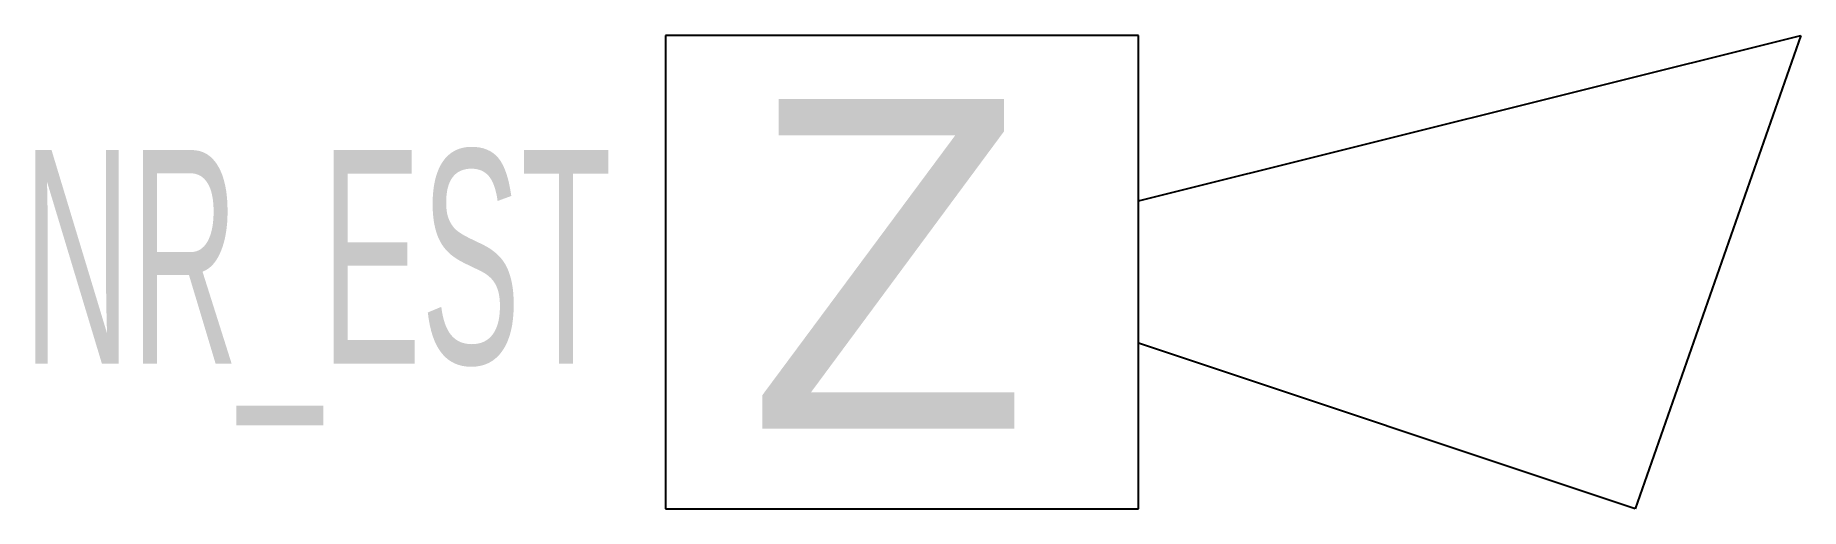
# Model space of a CAD drawing. Header units: millimetres. Extents: x 4280 to 4414, y -11826 to -11791.
import ezdxf

# ---------------------------------------------------------------- set-up
doc = ezdxf.new("R2010")
doc.units = ezdxf.units.MM
doc.styles.add('Opisest3', font='arial.ttf', dxfattribs={"width": 0.5})
doc.styles.get("Standard").update_dxf_attribs({"font": 'arial.ttf'})

msp = doc.modelspace()

# ---------------------------------------------------------------- linework, layer by layer
at = {"linetype": 'Continuous'}
for p, q in [((4363.45, -11790.6), (4327.57, -11790.6)), ((4327.57, -11790.6), (4327.57, -11826.48)), ((4363.45, -11803.15), (4413.68, -11790.6)), ((4363.45, -11826.48), (4363.45, -11790.6)), ((4413.68, -11790.6), (4401.12, -11826.48)), ((4401.12, -11826.48), (4363.45, -11813.92)), ((4327.57, -11826.48), (4363.45, -11826.48))]:
    msp.add_line(p, q, dxfattribs=at)

# ---------------------------------------------------------------- texts
msp.add_text('Z', height=25).set_placement((4333.81, -11820.42))
at = {"style": 'Opisest3', "width": 0.5, "flags": 8}
msp.add_attdef('NR_EST', (4278.86, -11815.49), 'xx', height=16.2, dxfattribs=at)

doc.saveas('drawing.dxf')
